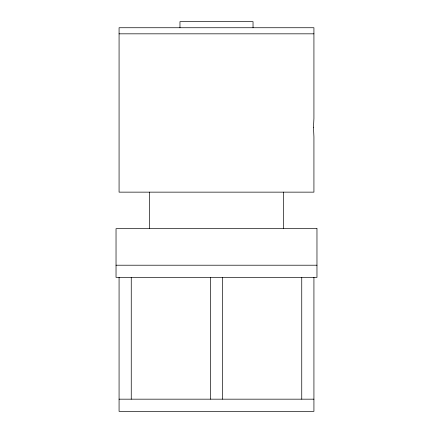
<?xml version="1.0" encoding="UTF-8"?>
<svg xmlns="http://www.w3.org/2000/svg" width="433" height="433" viewBox="0 0 433 433"><rect width="100%" height="100%" fill="white"/><g stroke="black" fill="none" stroke-linecap="round" stroke-linejoin="round"><path stroke-width="0.65" d="M119.075 33.828L313.925 33.828M116.033 265.212L316.967 265.212M119.075 399.172L313.925 399.172M313.925 277.391L313.925 411.35L119.075 411.35L119.075 277.391M301.747 277.391L301.747 399.172M283.48 192.144L283.48 228.678M253.034 27.739L253.034 21.65L179.966 21.65L179.966 27.739M222.589 277.391L222.589 399.172M210.411 277.391L210.411 399.172M149.52 192.144L149.52 228.678M131.253 277.391L131.253 399.172M313.497 127.242L313.925 136.828L313.925 192.144L119.075 192.144L119.075 27.739L313.925 27.739L313.925 118.561L313.497 127.242M316.967 228.678L116.033 228.678L116.033 277.391L316.967 277.391L316.967 228.678"/></g></svg>
